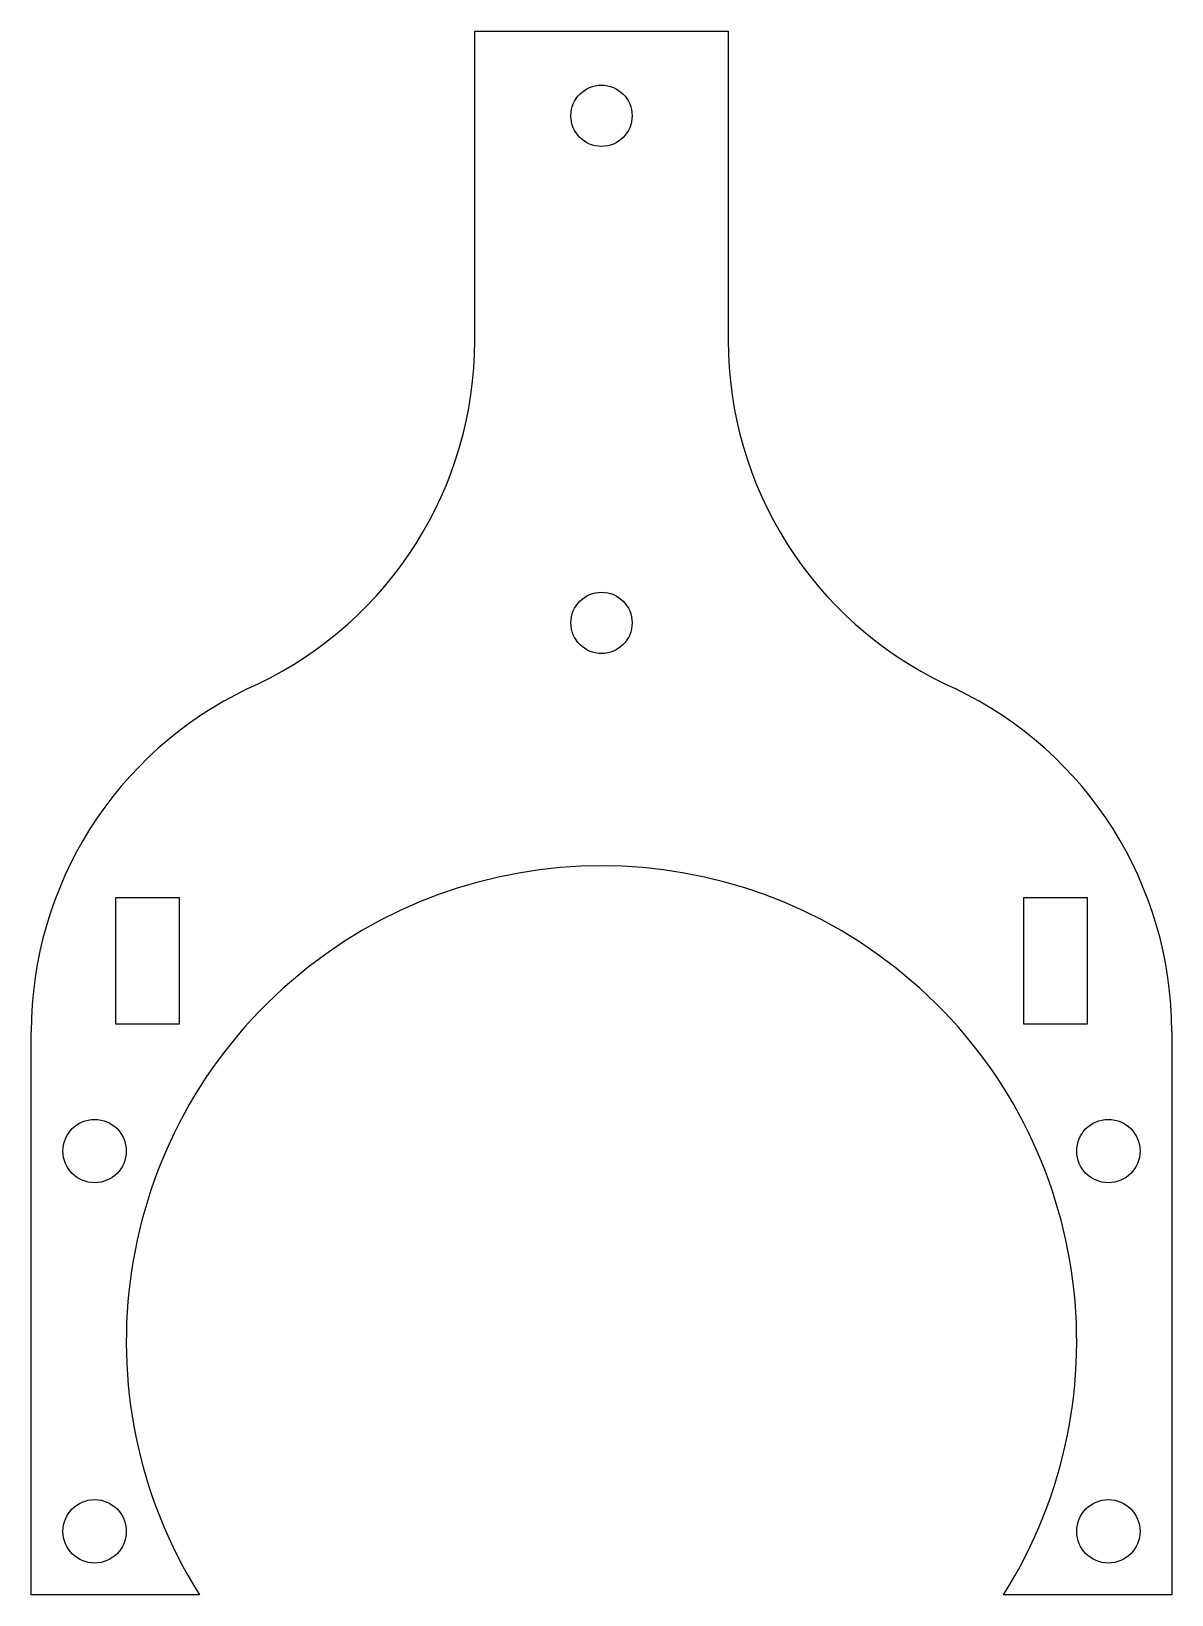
# Model space of a CAD drawing. Header units: millimetres. Extents: x -37.6 to 16.4, y 1.7 to 75.7.
import ezdxf

# ---------------------------------------------------------------- set-up
doc = ezdxf.new("R2010")
doc.units = ezdxf.units.MM

msp = doc.modelspace()

# ---------------------------------------------------------------- linework, layer by layer
at = {"color": 7, "linetype": 'Continuous', "lineweight": 25}
for p, q in [((-16.598, 61.028), (-16.598, 75.662)), ((-16.598, 75.662), (-4.598, 75.662)), ((-4.598, 75.662), (-4.598, 61.028)), ((-27.337, 44.549), (-26.859, 44.776)), ((5.663, 44.776), (6.141, 44.549)), ((-33.598, 34.662), (-30.598, 34.662)), ((-33.598, 28.662), (-33.598, 34.662)), ((-30.598, 34.662), (-30.598, 28.662)), ((9.402, 34.662), (12.402, 34.662)), ((9.402, 28.662), (9.402, 34.662)), ((12.402, 34.662), (12.402, 28.662)), ((-37.598, 1.662), (-37.598, 28.297)), ((-30.598, 28.662), (-33.598, 28.662)), ((12.402, 28.662), (9.402, 28.662)), ((16.402, 28.297), (16.402, 1.662)), ((-29.631, 1.662), (-37.598, 1.662)), ((16.402, 1.662), (8.435, 1.662))]:
    msp.add_line(p, q, dxfattribs=at)
for centre, radius in [((-10.598, 71.662), 1.45), ((-10.598, 47.662), 1.45), ((-34.598, 22.662), 1.5), ((13.402, 22.662), 1.5), ((-34.598, 4.662), 1.5), ((13.402, 4.662), 1.5)]:
    msp.add_circle(centre, radius, dxfattribs=at)
for centre, radius, start, end in [((-34.598, 61.028), 18, 295.46335, 0), ((13.402, 61.028), 18, 180, 244.53665), ((-19.598, 28.297), 18, 115.46335, 180), ((-1.598, 28.297), 18, 0, 64.53665), ((-10.598, 13.662), 22.5, 327.76905, 212.23095)]:
    msp.add_arc(centre, radius, start, end, dxfattribs=at)

doc.saveas('drawing.dxf')
